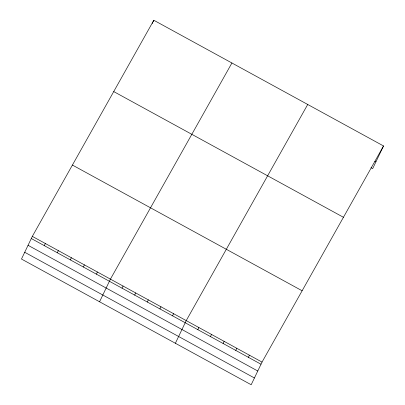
<?xml version="1.0" encoding="UTF-8"?>
<svg xmlns="http://www.w3.org/2000/svg" width="405" height="405" viewBox="0 0 405 405"><rect width="100%" height="100%" fill="white"/><g stroke="black" fill="none" stroke-linecap="round" stroke-linejoin="round"><path stroke-width="0.61" d="M32.324 236.383L21.47 259.038L251.181 384.75L262.035 362.095L383.53 145.962L153.819 20.25L32.324 236.383L262.035 362.095M44.317 245.648L45.34 243.506M153.049 21.855L153.819 20.25M152.255 23.515L152.791 22.391M57.333 252.771L58.355 250.629M70.349 259.894L71.376 257.757M83.369 267.017L84.392 264.88M96.385 274.139L97.408 272.003M99.569 301.781L110.428 279.126L231.918 62.993M122.037 288.178L123.059 286.041M134.668 295.093L135.695 292.952M147.304 302.008L148.331 299.867M159.94 308.919L160.962 306.782M172.57 315.834L173.598 313.698M175.375 343.268L186.229 320.608L307.724 104.475M197.843 329.665L198.865 327.524M210.473 336.575L211.501 334.439M223.109 343.491L224.132 341.354M235.745 350.406L236.768 348.265M248.376 357.321L249.404 355.18M383.53 145.962L372.676 168.617L371.031 167.716M374.822 161.246L375.921 161.843M113.724 91.576L343.44 217.282M72.414 165.058L302.13 290.77M31.296 238.525L261.012 364.232M28.056 245.293L257.767 371.005M24.71 252.269L254.426 377.981"/></g></svg>
